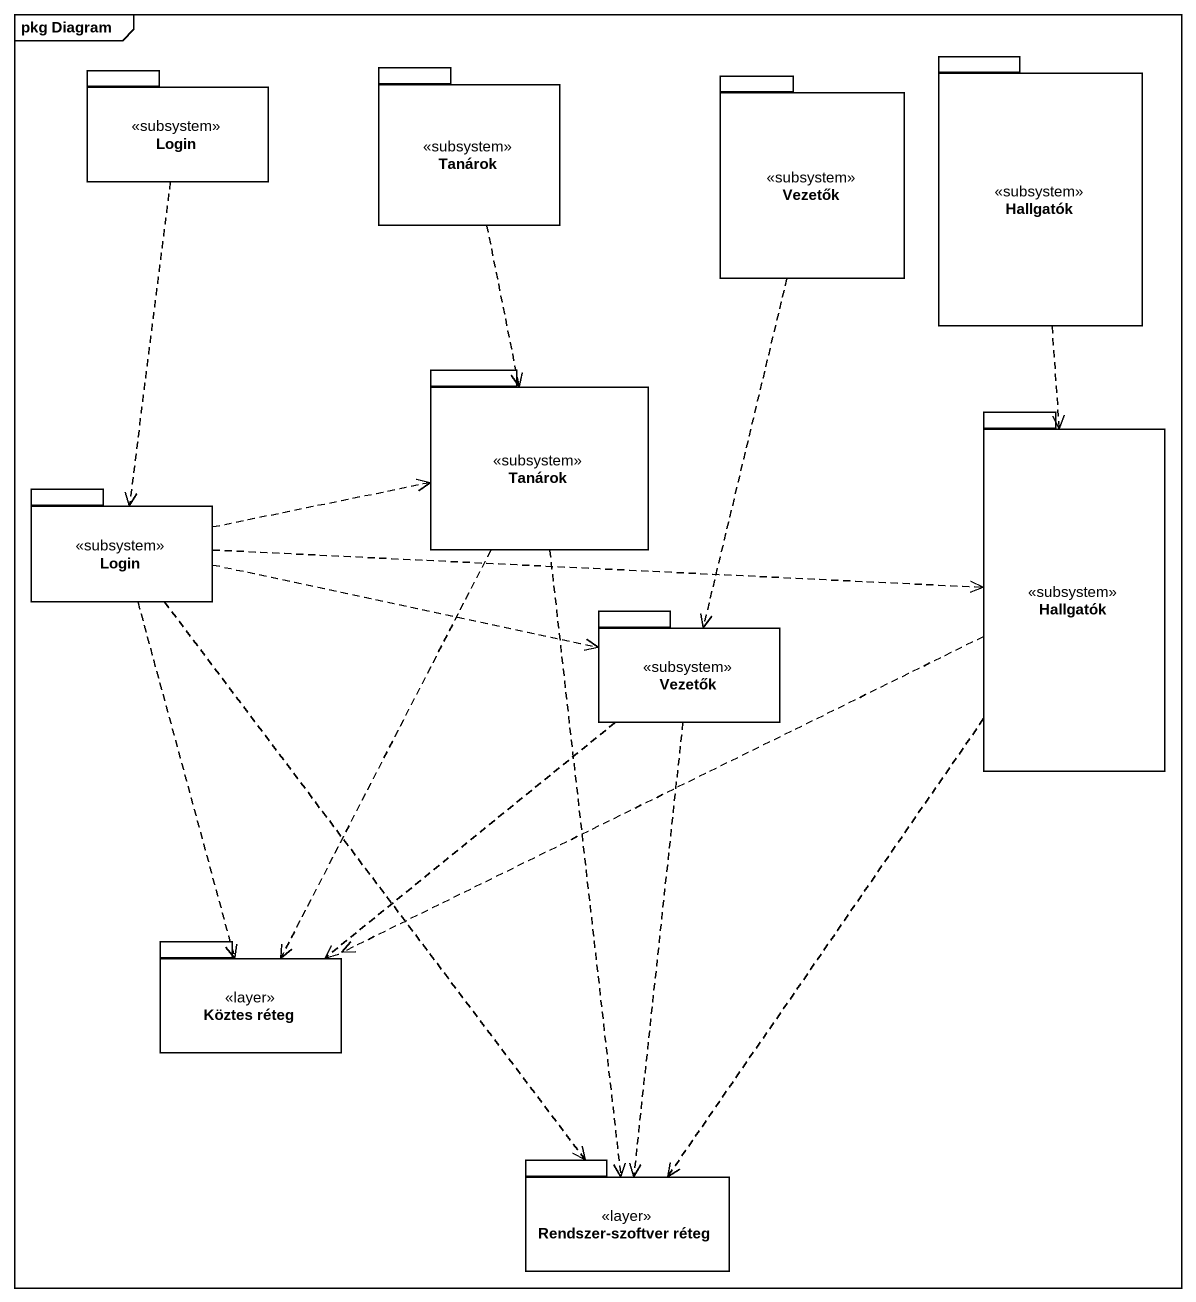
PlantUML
@startuml
mainframe pkg Diagram
package Login <<subsystem>> {
}
package Tanárok <<subsystem>> {
}
package Vezetők <<subsystem>> {
}
package Hallgatók <<subsystem>> {
}
package "Tanárok" as Tanárok_2 <<subsystem>> {
}
package "Hallgatók" as Hallgatók_2 <<subsystem>> {
}
package "Login" as Login_2 <<subsystem>> {
}
package "Vezetők" as Vezetők_2 <<subsystem>> {
}
package "Köztes réteg" as Köztes_réteg <<layer>> {
}
package "Rendszer-szoftver réteg" as Rendszer_szoftver_réteg <<layer>> {
}
Login ..> Login_2
Tanárok ..> Tanárok_2
Vezetők ..> Vezetők_2
Hallgatók ..> Hallgatók_2
Tanárok_2 ..> Köztes_réteg
Tanárok_2 ..> Rendszer_szoftver_réteg
Hallgatók_2 .left.> Köztes_réteg
Hallgatók_2 ..> Rendszer_szoftver_réteg
Login_2 .right.> Tanárok_2
Login_2 .right.> Hallgatók_2
Login_2 .right.> Vezetők_2
Login_2 ..> Köztes_réteg
Login_2 ..> Rendszer_szoftver_réteg
Vezetők_2 ..> Köztes_réteg
Vezetők_2 ..> Rendszer_szoftver_réteg
@enduml
